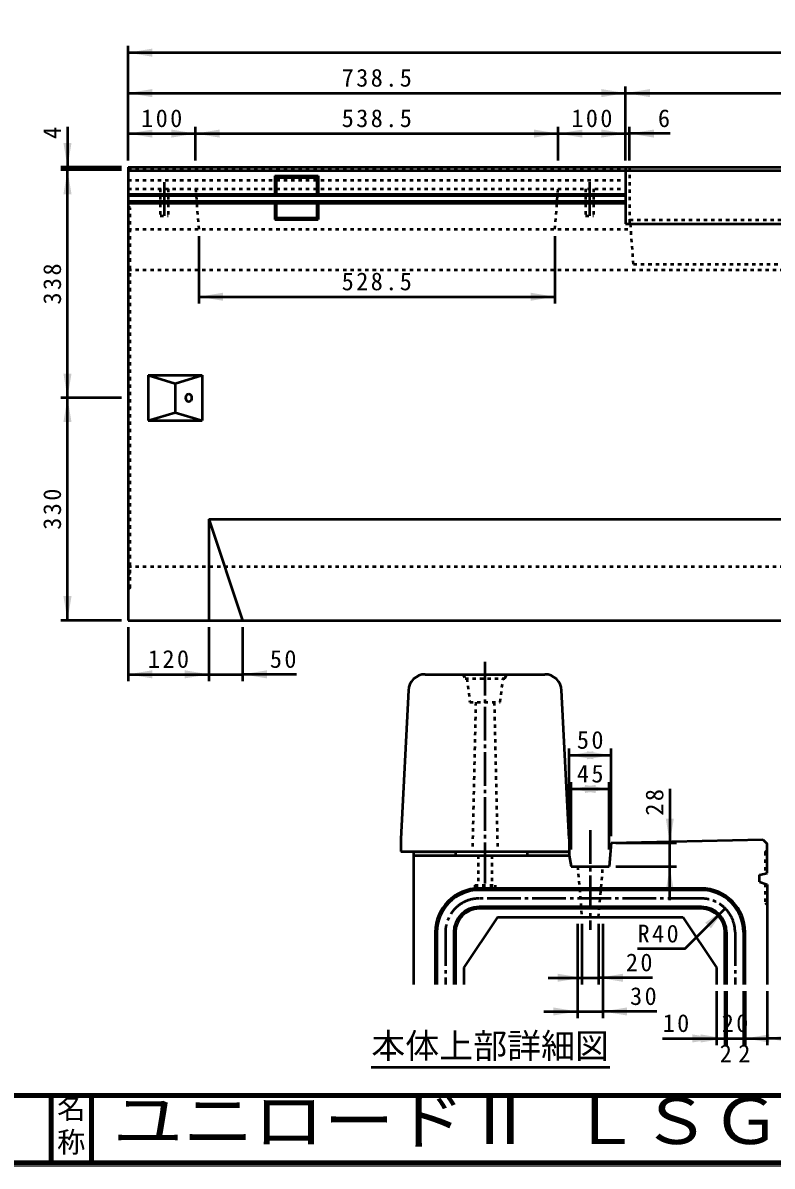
# Model space of a CAD drawing. Units: millimetres, scale not verified. Extents: x 100 to 4105, y 100 to 2870.
# Drawn here: x 1778 to 2890, y 100 to 1796 of the extents above; entities that cross this region are included whole.
import ezdxf
from ezdxf.enums import TextEntityAlignment as Align

# ---------------------------------------------------------------- set-up
doc = ezdxf.new("R2010")
doc.units = ezdxf.units.MM
doc.header["$LTSCALE"] = 5
doc.linetypes.add('USER1', pattern=[2.2, 1, -1.2])
doc.linetypes.add('USER3', pattern=[13.4, 10, -1.2, 1, -1.2])
doc.layers.add('V-nasSTD', color=7, linetype='Continuous', lineweight=35)
doc.styles.add('ＭＳ ゴシック', font='')
doc.styles.get('ＭＳ ゴシック').set_extended_font_data('MS Gothic')

msp = doc.modelspace()

# ---------------------------------------------------------------- hatches: boundary and pattern name
at = {"layer": 'V-nasSTD'}
for points in [[(1970.35, 1757.38), (1934.35, 1751.38), (1970.35, 1745.38)], [(1970.35, 1697.38), (1934.35, 1691.38), (1970.35, 1685.38)], [(2636.85, 1685.38), (2672.85, 1691.38), (2636.85, 1697.38)], [(2708.85, 1697.38), (2672.85, 1691.38), (2708.85, 1685.38)], [(1970.35, 1637.38), (1934.35, 1631.38), (1970.35, 1625.38)], [(1998.35, 1625.38), (2034.35, 1631.38), (1998.35, 1637.38)], [(2070.35, 1637.38), (2034.35, 1631.38), (2070.35, 1625.38)], [(2536.85, 1625.38), (2572.85, 1631.38), (2536.85, 1637.38)], [(2608.85, 1637.38), (2572.85, 1631.38), (2608.85, 1625.38)], [(2636.85, 1625.38), (2672.85, 1631.38), (2636.85, 1637.38)], [(2714.85, 1637.38), (2678.85, 1631.38), (2714.85, 1625.38)], [(1838.35, 1617.38), (1844.35, 1581.38), (1850.35, 1617.38)], [(1850.35, 1541.38), (1844.35, 1577.38), (1838.35, 1541.38)], [(2075.35, 1395.38), (2039.35, 1389.38), (2075.35, 1383.38)], [(2531.85, 1383.38), (2567.85, 1389.38), (2531.85, 1395.38)], [(1838.35, 1275.38), (1844.35, 1239.38), (1850.35, 1275.38)], [(1850.35, 1203.38), (1844.35, 1239.38), (1838.35, 1203.38)], [(1838.35, 945.38), (1844.35, 909.38), (1850.35, 945.38)], [(1970.35, 835.38), (1934.35, 829.38), (1970.35, 823.38)], [(2018.35, 823.38), (2054.35, 829.38), (2018.35, 835.38)], [(2140.35, 835.38), (2104.35, 829.38), (2140.35, 823.38)], [(2625.086, 715.376), (2589.086, 709.376), (2625.086, 703.376)], [(2615.586, 703.376), (2651.586, 709.376), (2615.586, 715.376)], [(2628.211, 665.376), (2592.211, 659.376), (2628.211, 653.376)], [(2612.461, 653.376), (2648.461, 659.376), (2612.461, 665.376)], [(2744.461, 615.376), (2738.461, 579.376), (2732.461, 615.376)], [(2420.336, 560.626), (2420.336, 566.876), (2357.836, 566.876), (2357.836, 560.626)], [(2589.086, 560.626), (2589.086, 566.876), (2526.586, 566.876), (2526.586, 560.626)], [(2744.461, 508.376), (2738.461, 544.376), (2732.461, 508.376)], [(2799.478, 452.533), (2820.691, 482.231), (2790.993, 461.018)], [(2571.836, 373.376), (2607.836, 379.376), (2571.836, 385.376)], [(2668.836, 385.376), (2632.836, 379.376), (2668.836, 373.376)], [(2565.586, 323.376), (2601.586, 329.376), (2565.586, 335.376)], [(2675.086, 335.376), (2639.086, 329.376), (2675.086, 323.376)], [(2771.836, 283.376), (2807.836, 289.376), (2771.836, 295.376)], [(2784.336, 283.376), (2820.336, 289.376), (2784.336, 295.376)], [(2886.336, 295.376), (2850.336, 289.376), (2886.336, 283.376)], [(2918.836, 295.376), (2882.836, 289.376), (2918.836, 283.376)]]:
    msp.add_hatch(color=256, dxfattribs=at).paths.add_polyline_path(points)

# ---------------------------------------------------------------- linework, layer by layer
at = {"layer": 'V-nasSTD', "lineweight": 50}
for p, q in [((1934.35, 1591.38), (1934.35, 1761.38)), ((1934.35, 1751.38), (3934.35, 1751.38)), ((2672.85, 1591.38), (2672.85, 1701.38)), ((1934.35, 1691.38), (2672.85, 1691.38)), ((2672.85, 1691.38), (3195.85, 1691.38)), ((1844.35, 1641.38), (1844.35, 1581.38)), ((1934.35, 1631.38), (2034.35, 1631.38)), ((2034.35, 1591.38), (2034.35, 1641.38)), ((2034.35, 1631.38), (2572.85, 1631.38)), ((2572.85, 1591.38), (2572.85, 1641.38)), ((2572.85, 1631.38), (2672.85, 1631.38)), ((2672.85, 1631.38), (2678.85, 1631.38)), ((2678.85, 1591.38), (2678.85, 1641.38)), ((2738.85, 1631.38), (2678.85, 1631.38)), ((1924.35, 1581.38), (1834.35, 1581.38)), ((1924.35, 1577.38), (1834.35, 1577.38)), ((1844.35, 1577.38), (1844.35, 1581.38)), ((1844.35, 1239.38), (1844.35, 1577.38)), ((1934.35, 1581.38), (1934.35, 909.38)), ((1934.35, 1581.38), (2672.85, 1581.38)), ((2672.85, 1581.38), (2672.85, 1497.38)), ((2672.85, 1581.38), (3195.85, 1581.38)), ((1934.35, 1576.38), (2672.85, 1576.38)), ((2152.05, 1568.68), (2216.65, 1568.68)), ((2152.05, 1568.68), (2154.35, 1566.38)), ((2152.05, 1568.68), (2152.05, 1541.395)), ((2154.35, 1566.38), (2214.35, 1566.38)), ((2154.35, 1566.38), (2154.35, 1541.395)), ((2214.35, 1566.38), (2216.65, 1568.68)), ((2214.35, 1566.38), (2214.35, 1541.395)), ((2216.65, 1568.68), (2216.65, 1541.395)), ((2672.85, 1576.38), (2934.35, 1576.38)), ((1934.35, 1541.395), (2672.85, 1541.395)), ((1934.35, 1539.38), (2672.85, 1539.38)), ((1934.35, 1531.38), (2672.85, 1531.38)), ((1934.35, 1528.022), (2672.85, 1528.022)), ((2152.05, 1528.022), (2152.05, 1504.08)), ((2154.35, 1528.022), (2154.35, 1506.38)), ((2214.35, 1528.022), (2214.35, 1506.38)), ((2216.65, 1528.022), (2216.65, 1504.08)), ((2152.05, 1504.08), (2154.35, 1506.38)), ((2152.05, 1504.08), (2216.65, 1504.08)), ((2154.35, 1506.38), (2214.35, 1506.38)), ((2214.35, 1506.38), (2216.65, 1504.08)), ((2672.85, 1497.38), (3195.85, 1497.38)), ((2039.35, 1479.38), (2039.35, 1379.38)), ((2567.85, 1479.38), (2567.85, 1379.38)), ((2039.35, 1389.38), (2567.85, 1389.38)), ((1964.35, 1272.88), (1964.35, 1205.88)), ((1964.35, 1272.88), (2044.35, 1272.88)), ((1964.35, 1272.88), (2004.35, 1260.88)), ((2004.35, 1260.88), (2044.35, 1272.88)), ((2044.35, 1272.88), (2044.35, 1205.88)), ((2004.35, 1260.88), (2004.35, 1217.88)), ((1924.35, 1239.38), (1834.35, 1239.38)), ((1844.35, 909.38), (1844.35, 1239.38)), ((1964.35, 1205.88), (2004.35, 1217.88)), ((1964.35, 1205.88), (2044.35, 1205.88)), ((2004.35, 1217.88), (2044.35, 1205.88)), ((2054.35, 1059.38), (2054.35, 909.38)), ((2054.35, 1059.38), (2104.35, 909.38)), ((2054.35, 1059.38), (2934.35, 1059.38)), ((1924.35, 909.38), (1834.35, 909.38)), ((1934.35, 909.38), (3934.35, 909.38)), ((1934.35, 899.38), (1934.35, 819.38)), ((2054.35, 899.38), (2054.35, 819.38)), ((2104.35, 899.38), (2104.35, 819.38)), ((1934.35, 829.38), (2054.35, 829.38)), ((2054.35, 829.38), (2104.35, 829.38)), ((2184.35, 829.38), (2104.35, 829.38)), ((2375.337, 829.376), (2552.835, 829.376)), ((2350.37, 805.657), (2339.086, 585.626)), ((2589.086, 585.626), (2577.802, 805.657)), ((2589.086, 589.376), (2589.086, 719.376)), ((2589.086, 589.376), (2589.086, 719.376)), ((2651.586, 589.376), (2651.586, 719.376)), ((2589.086, 709.376), (2651.586, 709.376)), ((2592.211, 569.376), (2592.211, 669.376)), ((2648.461, 569.376), (2648.461, 669.376)), ((2592.211, 659.376), (2648.461, 659.376)), ((2738.461, 659.376), (2738.461, 579.376)), ((2339.086, 585.626), (2339.086, 566.876)), ((2589.086, 585.626), (2589.086, 566.876)), ((2651.586, 579.376), (2648.461, 544.376)), ((2651.586, 579.376), (2876.586, 584.376)), ((2658.461, 579.376), (2748.461, 579.376)), ((2738.461, 544.376), (2738.461, 579.376)), ((2876.586, 584.376), (2882.836, 578.126)), ((2882.836, 534.395), (2882.836, 578.126)), ((2339.086, 566.876), (2589.086, 566.876)), ((2357.836, 566.876), (2357.836, 560.626)), ((2357.836, 560.626), (2589.086, 560.626)), ((2357.836, 560.626), (2357.836, 369.376)), ((2420.336, 566.876), (2420.336, 560.626)), ((2526.586, 566.876), (2526.586, 560.626)), ((2589.086, 566.876), (2589.086, 560.626)), ((2589.086, 560.626), (2592.211, 544.376)), ((2592.211, 544.376), (2648.461, 544.376)), ((2658.461, 544.376), (2748.461, 544.376)), ((2738.461, 494.376), (2738.461, 544.376)), ((2871.586, 531.876), (2882.836, 534.395)), ((2871.586, 521.876), (2871.586, 531.876)), ((2785.336, 511.876), (2455.336, 511.876)), ((2785.336, 509.376), (2455.336, 509.376)), ((2871.586, 521.876), (2882.836, 517.678)), ((2882.836, 517.678), (2882.836, 369.376)), ((2785.336, 484.376), (2455.336, 484.376)), ((2785.336, 481.876), (2455.336, 481.876)), ((2760.587, 422.127), (2820.691, 482.231)), ((2482.836, 469.376), (2432.836, 394.376)), ((2482.836, 469.376), (2757.836, 469.376)), ((2601.586, 459.376), (2601.586, 319.376)), ((2607.836, 459.376), (2607.836, 369.376)), ((2632.836, 459.376), (2632.836, 369.376)), ((2639.086, 459.376), (2639.086, 319.376)), ((2757.836, 469.376), (2807.836, 394.376)), ((2390.336, 446.876), (2390.336, 369.376)), ((2392.836, 446.876), (2392.836, 369.376)), ((2417.836, 446.876), (2417.836, 369.376)), ((2420.336, 446.876), (2420.336, 369.376)), ((2820.336, 369.376), (2820.336, 446.876)), ((2822.836, 446.876), (2822.836, 369.376)), ((2847.836, 446.876), (2847.836, 369.376)), ((2850.336, 369.376), (2850.336, 446.876)), ((2760.587, 422.127), (2690.587, 422.127)), ((2432.836, 394.376), (2432.836, 369.376)), ((2807.836, 394.376), (2807.836, 369.376)), ((2557.836, 379.376), (2607.836, 379.376)), ((2607.836, 379.376), (2632.836, 379.376)), ((2712.836, 379.376), (2632.836, 379.376)), ((2807.836, 359.376), (2807.836, 279.376)), ((2820.336, 359.376), (2820.336, 279.376)), ((2822.836, 359.376), (2822.836, 279.376)), ((2847.836, 359.376), (2847.836, 279.376)), ((2850.336, 359.376), (2850.336, 279.376)), ((2882.836, 359.376), (2882.836, 279.376)), ((2551.586, 329.376), (2601.586, 329.376)), ((2601.586, 329.376), (2639.086, 329.376)), ((2719.086, 329.376), (2639.086, 329.376)), ((2727.836, 289.376), (2807.836, 289.376)), ((2807.836, 289.376), (2820.336, 289.376)), ((2820.336, 289.376), (2822.836, 289.376)), ((2822.836, 289.376), (2847.836, 289.376)), ((2847.836, 289.376), (2850.336, 289.376)), ((2850.336, 289.376), (2882.836, 289.376)), ((2962.836, 289.376), (2882.836, 289.376)), ((2295.368, 246.542), (2649.377, 246.542))]:
    msp.add_line(p, q, dxfattribs=at)
at = {"layer": 'V-nasSTD', "linetype": 'USER1', "lineweight": 50}
for p, q in [((1934.35, 1577.38), (2672.85, 1577.38)), ((2678.85, 1581.38), (2678.85, 1497.38)), ((1934.35, 1562.38), (2672.85, 1562.38)), ((1934.35, 1549.38), (2672.85, 1549.38)), ((1982.05, 1549.38), (1982.05, 1509.38)), ((1994.05, 1549.38), (1994.05, 1509.38)), ((2034.35, 1549.38), (2039.35, 1489.38)), ((2567.85, 1489.38), (2572.85, 1549.38)), ((2613.15, 1549.38), (2613.15, 1509.38)), ((2625.15, 1549.38), (2625.15, 1509.38)), ((1937.35, 1521.38), (1934.35, 1523.38)), ((1937.35, 957.38), (1937.35, 1521.38)), ((1982.05, 1509.38), (1994.05, 1509.38)), ((2613.15, 1509.38), (2625.15, 1509.38)), ((1934.35, 1499.38), (1937.35, 1501.38)), ((2678.85, 1503.38), (2934.35, 1503.38)), ((2679.55, 1497.38), (2684.109, 1437.269)), ((1934.35, 1489.38), (2680.157, 1489.38)), ((1934.35, 1429.38), (2934.35, 1429.38)), ((3184.591, 1437.269), (2684.109, 1437.269)), ((1934.35, 989.38), (2934.35, 989.38)), ((1934.35, 979.38), (1937.35, 977.38)), ((1937.35, 957.38), (1934.35, 955.38)), ((2431.586, 829.376), (2434.711, 823.126)), ((2434.711, 823.126), (2493.461, 823.126)), ((2437.211, 823.126), (2441.586, 788.126)), ((2486.586, 788.126), (2490.961, 823.126)), ((2493.461, 823.126), (2496.586, 829.376)), ((2441.586, 788.126), (2486.586, 788.126)), ((2450.336, 788.126), (2445.336, 566.876)), ((2477.836, 788.126), (2482.836, 566.876)), ((2454.086, 560.626), (2454.086, 516.876)), ((2474.086, 560.626), (2474.086, 516.876)), ((2879.961, 565.626), (2882.836, 568.501)), ((2879.961, 565.626), (2879.961, 533.751)), ((2601.586, 544.376), (2607.836, 469.376)), ((2632.836, 469.376), (2639.086, 544.376)), ((2449.086, 516.876), (2479.086, 516.876)), ((2449.086, 516.876), (2449.086, 513.126)), ((2449.086, 513.126), (2479.086, 513.126)), ((2479.086, 516.876), (2479.086, 513.126)), ((2879.961, 518.751), (2879.961, 490.626)), ((2879.961, 490.626), (2882.836, 487.751))]:
    msp.add_line(p, q, dxfattribs=at)
at = {"layer": 'V-nasSTD', "linetype": 'USER3', "lineweight": 50}
for p, q in [((1988.05, 1559.38), (1988.05, 1509.38)), ((2619.15, 1559.38), (2619.15, 1509.38)), ((2464.086, 848.126), (2464.086, 548.126)), ((2620.336, 598.126), (2620.336, 450.626)), ((2464.086, 569.376), (2464.086, 513.126)), ((2785.336, 496.876), (2455.336, 496.876)), ((2405.336, 446.876), (2405.336, 369.376)), ((2835.336, 446.876), (2835.336, 369.376))]:
    msp.add_line(p, q, dxfattribs=at)
at = {"layer": 'V-nasSTD', "lineweight": 100}
for p, q in [((105, 205), (4100, 205)), ((1820, 205), (1820, 105)), ((1880, 205), (1880, 105)), ((105, 105), (4100, 105))]:
    msp.add_line(p, q, dxfattribs=at)
at = {"layer": 'V-nasSTD', "lineweight": 13}
msp.add_lwpolyline([(100, 100), (100, 2870), (4105, 2870), (4105, 100)], close=True, dxfattribs=at)
at = {"layer": 'V-nasSTD', "lineweight": 50}
for centre, radius, start, end in [((2375.337, 804.376), 25, 90, 177.06433), ((2552.835, 804.376), 25, 2.93567, 90), ((2455.336, 446.876), 65, 90, 180), ((2455.336, 446.876), 62.5, 90, 180), ((2785.336, 446.876), 65, 0, 90), ((2785.336, 446.876), 62.5, 0, 90), ((2455.336, 446.876), 37.5, 90, 180), ((2455.336, 446.876), 35, 90, 180), ((2785.336, 446.876), 37.5, 0, 90), ((2785.336, 446.876), 35, 0, 90)]:
    msp.add_arc(centre, radius, start, end, dxfattribs=at)
at = {"layer": 'V-nasSTD', "linetype": 'USER3', "lineweight": 50}
for centre, start, end in [((2455.336, 446.876), 90, 180), ((2785.336, 446.876), 0, 90)]:
    msp.add_arc(centre, 50, start, end, dxfattribs=at)
at = {"layer": 'V-nasSTD', "lineweight": 50}
msp.add_ellipse((2024.35, 1239.38), major_axis=(0, 6), ratio=0.707107, dxfattribs=at)

# ---------------------------------------------------------------- texts
at = {"layer": 'V-nasSTD', "style": 'ＭＳ ゴシック'}
for s, height, p in [('6', 26.39, (2720.85, 1667.38)), ('本体上部詳細図', 36.95, (2295.368, 296.942)), ('2', 26.39, (2812.586, 280.376)), ('2', 26.39, (2840.086, 280.376)), ('名', 30.79, (1828.982, 200.999)), ('称', 30.79, (1828.976, 151.01))]:
    msp.add_text(s, height=height, dxfattribs=at).set_placement(p, align=Align.TOP_LEFT)
msp.add_text('4', height=26.39, rotation=90, dxfattribs=at).set_placement((1808.35, 1623.38), align=Align.TOP_LEFT)
at = {"layer": 'V-nasSTD', "style": 'ＭＳ ゴシック', "width": 1.1}
msp.add_text('ユニロードⅡ ＬＳＧ集水', height=69.65, dxfattribs=at).set_placement((1911.5, 202.47), align=Align.TOP_LEFT)
at = {"layer": 'V-nasSTD', "char_height": 26.39, "attachment_point": 1, "style": 'ＭＳ ゴシック'}
for s, insert in [('\\T1.2;738.5', (2251.4, 1727.38)), ('\\T1.2;100', (1953.75, 1667.38)), ('\\T1.2;538.5', (2251.4, 1667.38)), ('\\T1.2;100', (2592.25, 1667.38)), ('\\T1.2;528.5', (2251.4, 1425.38)), ('\\T1.2;120', (1963.75, 865.38)), ('\\T1.2;50', (2144.75, 865.377)), ('\\T1.2;50', (2600.536, 745.376)), ('\\T1.2;45', (2600.536, 695.376)), ('\\T1.2;R40', (2690.587, 458.127)), ('\\T1.2;20', (2673.236, 415.376)), ('\\T1.2;30', (2679.486, 365.376)), ('\\T1.2;10', (2727.836, 325.376)), ('\\T1.2;20', (2815.536, 325.376))]:
    msp.add_mtext(s, dxfattribs=dict(at, insert=insert))
at = {"layer": 'V-nasSTD', "char_height": 26.39, "attachment_point": 1, "rotation": 90, "style": 'ＭＳ ゴシック'}
for s, insert in [('\\T1.2;338', (1808.35, 1377.78)), ('\\T1.2;330', (1808.35, 1043.78)), ('\\T1.2;28', (2702.461, 619.776))]:
    msp.add_mtext(s, dxfattribs=dict(at, insert=insert))

doc.saveas('drawing.dxf')
